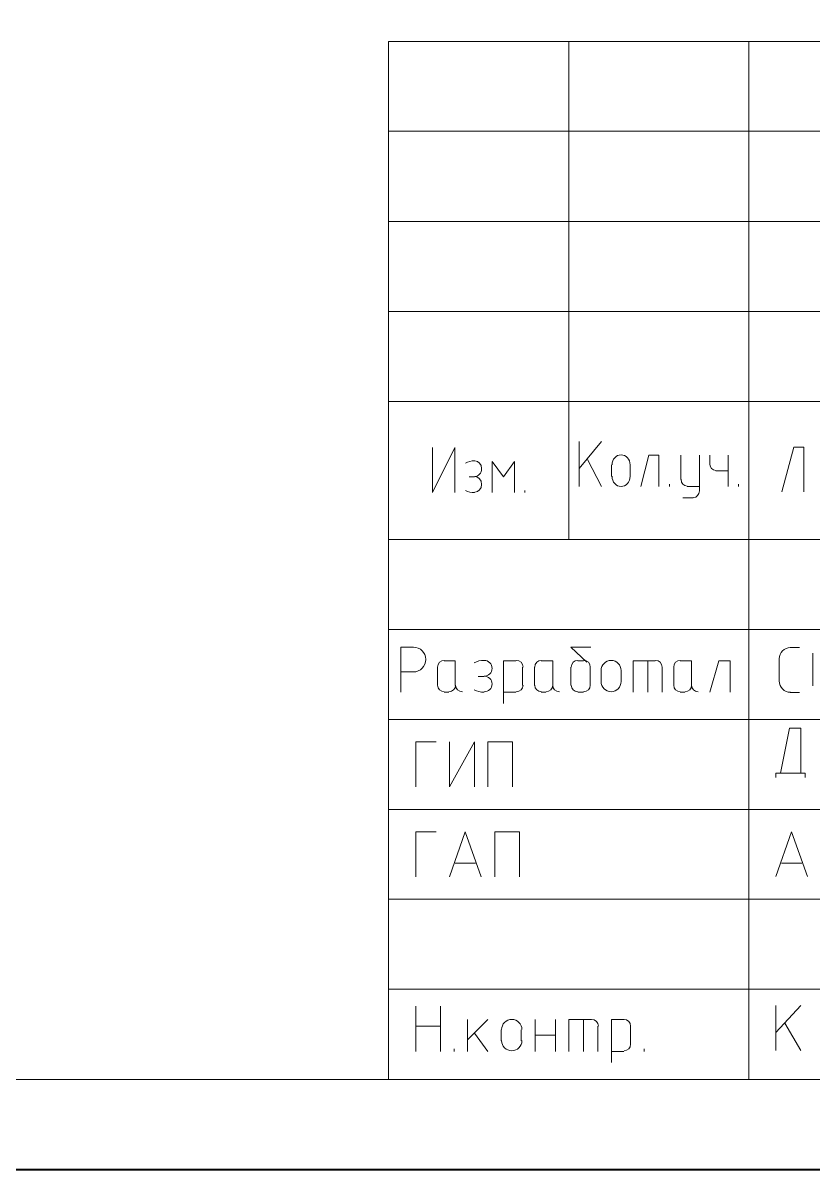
# Model space of a CAD drawing. Header units: millimetres. Extents: x -678 to 5260, y -935 to 3264.
# Drawn here: x 3156 to 3595, y -935 to -298 of the extents above; entities that cross this region are included whole.
import ezdxf
from ezdxf.xclip import XClip

# ---------------------------------------------------------------- set-up
doc = ezdxf.new("R2010")
doc.units = ezdxf.units.MM
doc.header["$MEASUREMENT"] = 0
doc.header["$XCLIPFRAME"] = 2
doc.layers.get('0').update_dxf_attribs({"linetype": 'CONTINUOUS'})

# ---------------------------------------------------------------- blocks, each defined once
blk = doc.blocks.new('MF28AFDB0')
at = {"color": 7, "linetype": 'Continuous', "lineweight": -2, "true_color": 0x000007}
blk.add_lwpolyline([(0.927, 0.578), (592.988, 0.578), (592.988, 419.2), (0.927, 419.2)], close=True, dxfattribs=at)

msp = doc.modelspace()

# ---------------------------------------------------------------- linework, layer by layer
at = {"color": 7, "linetype": 'Continuous', "lineweight": 20, "true_color": 0x000007}
msp.add_lwpolyline([(-479.88737, -884.75487), (5209.40723, -884.75487), (5209.40723, 3214.83019), (-479.88737, 3214.83019)], close=True, dxfattribs=at)
at = {"color": 7, "linetype": 'Continuous', "lineweight": 5, "true_color": 0x000007}
for points in [[(3359.44873, -308.15736), (5209.40723, -308.15736), (5209.40723, -308.15736)], [(3359.44873, -308.15736), (3359.44873, -884.75487), (3909.49022, -884.75487), (4009.73918, -884.75487), (5209.40723, -884.75487)], [(3359.44873, -408.07438), (4009.73918, -408.07438), (5209.40723, -408.07438)], [(3359.44873, -584.67189), (5209.40723, -584.67189), (5209.40723, -584.67189)], [(3359.44873, -734.71338), (4009.73918, -734.71338), (5209.40723, -734.71338)]]:
    msp.add_lwpolyline(points, dxfattribs=at)
at = {"color": 7, "linetype": 'Continuous', "lineweight": 9, "true_color": 0x000007}
for points in [[(3459.53172, -307.99139), (3459.53172, -584.67189), (3459.53172, -584.67189)], [(3559.6147, -307.99139), (3559.6147, -884.5889), (3559.6147, -884.5889)], [(3359.44873, -357.94989), (4009.57321, -357.94989), (4009.57321, -357.94989)], [(3359.44873, -458.03288), (4009.57321, -458.03288), (4009.57321, -458.03288)], [(3359.44873, -507.99139), (4009.57321, -507.99139), (4009.57321, -507.99139)], [(3383.84707, -533.55155), (3383.84707, -558.61379), (3396.2952, -533.55155), (3396.2952, -558.61379)], [(3465.34084, -545.33579), (3477.623, -530.23205), (3477.623, -530.23205)], [(3465.34084, -555.29429), (3465.34084, -530.23205), (3465.34084, -530.23205)], [(3577.87196, -558.28184), (3584.51097, -533.38558), (3590.15412, -533.38558), (3590.15412, -558.28184)], [(3469.82217, -540.35653), (3477.623, -555.29429), (3477.623, -555.29429)], [(3509.49022, -555.29429), (3509.49022, -537.86691), (3504.01304, -537.86691), (3499.53172, -555.29429)], [(3521.77238, -537.86691), (3521.77238, -551.47686), (3521.77238, -551.47686)], [(3532.06284, -557.78392), (3532.06284, -537.86691), (3532.06284, -537.86691)], [(3537.87196, -537.86691), (3537.87196, -542.68018), (3537.87196, -542.68018)], [(3547.99645, -537.86691), (3547.99645, -555.29429), (3547.99645, -555.29429)], [(3429.32425, -558.61379), (3429.32425, -541.35238), (3423.18317, -549.98309), (3417.04209, -541.35238), (3417.04209, -558.61379)], [(3483.26615, -543.34408), (3483.26615, -549.81711), (3483.26615, -549.81711)], [(3493.55661, -549.81711), (3493.55661, -543.34408), (3493.55661, -543.34408)], [(3541.19147, -546.66359), (3547.99645, -546.66359), (3547.99645, -546.66359)], [(3407.08358, -549.98309), (3404.26201, -549.98309), (3404.26201, -549.98309)], [(3515.46533, -553.96649), (3515.46533, -555.29429), (3515.46533, -555.29429)], [(3553.80557, -553.96649), (3553.80557, -555.29429), (3553.80557, -555.29429)], [(3435.13337, -557.45197), (3435.13337, -558.61379), (3435.13337, -558.61379)], [(3525.25786, -555.29429), (3532.06284, -555.29429), (3532.06284, -555.29429)], [(3522.9342, -561.60135), (3528.57736, -561.60135), (3528.57736, -561.60135)], [(3359.44873, -634.79637), (4009.57321, -634.79637), (4009.57321, -634.79637)], [(3373.05869, -644.5889), (3366.25371, -644.5889), (3366.25371, -669.65114)], [(3471.81387, -644.5889), (3460.69354, -644.5889), (3469.49022, -652.88765)], [(3582.51927, -644.75487), (3587.6645, -644.75487), (3587.6645, -644.75487)], [(3595.13337, -647.9084), (3595.13337, -665.99969), (3595.13337, -665.99969)], [(3386.50267, -655.70923), (3386.50267, -665.83371), (3386.50267, -665.83371)], [(3396.46118, -665.83371), (3396.46118, -652.22375), (3390.3201, -652.22375)], [(3430.15412, -652.22375), (3423.18317, -652.22375), (3423.18317, -675.79222)], [(3433.80557, -665.83371), (3433.80557, -655.70923), (3433.80557, -655.70923)], [(3440.44458, -655.70923), (3440.44458, -665.83371), (3440.44458, -665.83371)], [(3450.56906, -665.83371), (3450.56906, -652.22375), (3444.26201, -652.22375)], [(3460.69354, -665.83371), (3460.69354, -655.70923), (3460.69354, -655.70923)], [(3464.51097, -652.22375), (3467.6645, -652.22375), (3467.6645, -652.22375)], [(3471.31595, -655.70923), (3471.31595, -665.83371), (3471.31595, -665.83371)], [(3507.49852, -652.22375), (3495.21636, -652.22375), (3495.21636, -669.65114)], [(3503.34914, -652.22375), (3503.34914, -669.65114), (3503.34914, -669.65114)], [(3511.31595, -669.65114), (3511.31595, -655.70923), (3511.31595, -655.70923)], [(3517.78898, -655.70923), (3517.78898, -665.83371), (3517.78898, -665.83371)], [(3527.74748, -665.83371), (3527.74748, -652.22375), (3521.44043, -652.22375)], [(3549.15827, -669.65114), (3549.15827, -652.22375), (3542.85122, -652.22375), (3537.87196, -669.65114)], [(3576.37819, -651.06193), (3576.37819, -663.51006), (3576.37819, -663.51006)], [(3366.25371, -658.36483), (3373.05869, -658.36483), (3373.05869, -658.36483)], [(3412.39479, -660.85446), (3409.24126, -660.85446), (3409.24126, -660.85446)], [(3477.45703, -657.70093), (3477.45703, -663.84201), (3477.45703, -663.84201)], [(3488.57736, -663.84201), (3488.57736, -657.70093), (3488.57736, -657.70093)], [(3390.3201, -669.65114), (3392.80972, -669.65114), (3392.80972, -669.65114)], [(3423.18317, -669.65114), (3430.15412, -669.65114), (3430.15412, -669.65114)], [(3444.26201, -669.65114), (3446.75163, -669.65114), (3446.75163, -669.65114)], [(3464.51097, -669.65114), (3467.6645, -669.65114), (3467.6645, -669.65114)], [(3521.44043, -669.65114), (3523.93006, -669.65114), (3523.93006, -669.65114)], [(3582.51927, -669.81711), (3587.6645, -669.81711), (3587.6645, -669.81711)], [(3359.44873, -684.75487), (4009.57321, -684.75487), (4009.57321, -684.75487)], [(3577.04209, -714.63039), (3582.18732, -689.56815), (3588.3284, -689.56815), (3588.3284, -714.63039)], [(3385.83877, -697.20301), (3374.55246, -697.20301), (3374.55246, -722.09927)], [(3393.30765, -697.20301), (3393.30765, -722.09927), (3407.08358, -697.20301), (3407.08358, -722.09927)], [(3428.3284, -722.09927), (3428.3284, -697.20301), (3414.55246, -697.20301), (3414.55246, -722.09927)], [(3590.81802, -716.95404), (3590.81802, -714.63039), (3574.55246, -714.63039), (3574.55246, -716.95404)], [(3385.83877, -747.16151), (3374.55246, -747.16151), (3374.55246, -772.22375)], [(3393.30765, -772.22375), (3401.93835, -747.16151), (3410.90101, -772.22375)], [(3432.14582, -772.22375), (3432.14582, -747.16151), (3418.36989, -747.16151), (3418.36989, -772.22375)], [(3574.55246, -772.05778), (3583.18317, -747.16151), (3592.14582, -772.05778)], [(3407.74748, -764.5889), (3396.46118, -764.5889), (3396.46118, -764.5889)], [(3588.9923, -764.5889), (3577.70599, -764.5889), (3577.70599, -764.5889)], [(3359.44873, -784.67189), (4009.57321, -784.67189), (4009.57321, -784.67189)], [(3359.44873, -834.63039), (4009.57321, -834.63039), (4009.57321, -834.63039)], [(3374.55246, -869.15321), (3374.55246, -844.09097), (3374.55246, -844.09097)], [(3388.3284, -869.15321), (3388.3284, -844.09097), (3388.3284, -844.09097)], [(3574.55246, -858.69678), (3588.3284, -843.59305), (3588.3284, -843.59305)], [(3574.55246, -868.65529), (3574.55246, -843.59305), (3574.55246, -843.59305)], [(3403.26615, -862.68018), (3414.55246, -851.39388), (3414.55246, -851.39388)], [(3403.26615, -851.39388), (3403.26615, -869.15321), (3403.26615, -869.15321)], [(3440.77653, -869.15321), (3440.77653, -851.39388), (3440.77653, -851.39388)], [(3452.06284, -869.15321), (3452.06284, -851.39388), (3452.06284, -851.39388)], [(3472.14582, -851.39388), (3459.53172, -851.39388), (3459.53172, -869.15321)], [(3467.6645, -851.39388), (3467.6645, -869.15321), (3467.6645, -869.15321)], [(3490.07113, -851.39388), (3483.26615, -851.39388), (3483.26615, -875.29429)], [(3374.55246, -855.2113), (3388.3284, -855.2113), (3388.3284, -855.2113)], [(3414.55246, -869.15321), (3407.08358, -859.02873), (3407.08358, -859.02873)], [(3422.02134, -857.20301), (3422.02134, -863.34408), (3422.02134, -863.34408)], [(3433.14167, -863.34408), (3433.14167, -857.20301), (3433.14167, -857.20301)], [(3475.6313, -869.15321), (3475.6313, -855.2113), (3475.6313, -855.2113)], [(3493.88856, -865.33579), (3493.88856, -855.2113), (3493.88856, -855.2113)], [(3579.53172, -853.55155), (3588.3284, -868.65529), (3588.3284, -868.65529)], [(3440.77653, -860.19056), (3452.06284, -860.19056), (3452.06284, -860.19056)], [(3395.79728, -867.82541), (3395.79728, -869.15321), (3395.79728, -869.15321)], [(3483.26615, -869.15321), (3490.07113, -869.15321), (3490.07113, -869.15321)], [(3501.35744, -867.82541), (3501.35744, -869.15321), (3501.35744, -869.15321)]]:
    msp.add_lwpolyline(points, dxfattribs=at)
at = {"color": 7, "linetype": 'Continuous', "lineweight": 20, "true_color": 0x000007}
msp.add_lwpolyline([(3359.44873, -884.75487), (5209.40723, -884.75487), (5209.40723, -334.71338)], dxfattribs=at)
at = {"color": 7, "linetype": 'Continuous', "lineweight": 9, "true_color": 0x000007}
for points in [[(3407.08358, -541.02043), (3405.42383, -541.02043), (3403.59811, -541.51836), (3402.10433, -542.34823)], [(3537.87196, -542.68018), (3537.87196, -544.67189), (3539.36574, -546.33164), (3541.19147, -546.33164)], [(3521.93835, -551.31089), (3521.93835, -553.46857), (3523.43213, -555.12832), (3525.25786, -555.12832)], [(3402.10433, -557.45197), (3403.59811, -558.28184), (3405.42383, -558.77977), (3407.08358, -558.61379)], [(3528.74333, -561.43537), (3530.56906, -561.43537), (3532.06284, -559.77562), (3532.06284, -557.78392)], [(3582.68524, -644.75487), (3579.19976, -644.75487), (3576.37819, -647.57645), (3576.37819, -651.06193)], [(3390.3201, -651.8918), (3388.3284, -651.8918), (3386.66864, -653.55155), (3386.66864, -655.70923)], [(3412.56076, -651.8918), (3410.56906, -651.8918), (3408.57736, -652.38973), (3406.91761, -653.2196)], [(3434.13752, -655.70923), (3434.13752, -653.55155), (3432.47777, -651.8918), (3430.3201, -651.8918)], [(3444.42798, -651.8918), (3442.2703, -651.8918), (3440.61055, -653.55155), (3440.61055, -655.70923)], [(3464.51097, -651.8918), (3462.51927, -651.8918), (3460.85952, -653.55155), (3460.85952, -655.70923)], [(3471.48192, -655.70923), (3471.48192, -653.55155), (3469.82217, -651.8918), (3467.6645, -651.8918)], [(3511.31595, -655.70923), (3511.31595, -653.55155), (3509.6562, -651.8918), (3507.6645, -651.8918)], [(3521.44043, -651.8918), (3519.44873, -651.8918), (3517.78898, -653.55155), (3517.78898, -655.70923)], [(3386.66864, -665.66774), (3386.66864, -667.65944), (3388.3284, -669.31919), (3390.3201, -669.31919)], [(3392.9757, -669.31919), (3394.9674, -669.31919), (3396.62715, -667.65944), (3396.62715, -665.66774)], [(3396.62715, -665.66774), (3396.62715, -667.65944), (3398.2869, -669.31919), (3400.44458, -669.31919)], [(3406.91761, -668.32334), (3408.57736, -669.15321), (3410.56906, -669.65114), (3412.56076, -669.65114)], [(3430.3201, -669.31919), (3432.47777, -669.31919), (3434.13752, -667.65944), (3434.13752, -665.66774)], [(3440.61055, -665.66774), (3440.61055, -667.65944), (3442.2703, -669.31919), (3444.42798, -669.31919)], [(3446.91761, -669.31919), (3448.90931, -669.31919), (3450.56906, -667.65944), (3450.56906, -665.66774)], [(3450.56906, -665.66774), (3450.56906, -667.65944), (3452.22881, -669.31919), (3454.38649, -669.31919)], [(3460.85952, -665.66774), (3460.85952, -667.65944), (3462.51927, -669.31919), (3464.51097, -669.31919)], [(3467.6645, -669.31919), (3469.82217, -669.31919), (3471.48192, -667.65944), (3471.48192, -665.66774)], [(3517.78898, -665.66774), (3517.78898, -667.65944), (3519.44873, -669.31919), (3521.44043, -669.31919)], [(3524.09603, -669.31919), (3526.08773, -669.31919), (3527.74748, -667.65944), (3527.74748, -665.66774)], [(3527.74748, -665.66774), (3527.74748, -667.65944), (3529.40723, -669.31919), (3531.39893, -669.31919)], [(3576.37819, -663.34408), (3576.37819, -666.82956), (3579.19976, -669.65114), (3582.68524, -669.65114)], [(3475.96325, -855.2113), (3475.96325, -853.05363), (3474.3035, -851.39388), (3472.14582, -851.39388)], [(3493.88856, -855.2113), (3493.88856, -853.05363), (3492.22881, -851.39388), (3490.23711, -851.39388)], [(3490.23711, -868.82126), (3492.22881, -868.82126), (3493.88856, -867.16151), (3493.88856, -865.16981)]]:
    msp.add_open_spline(points, degree=3, dxfattribs=at)
for points in [[(3407.24956, -549.81711), (3409.40723, -549.81711), (3411.06698, -547.82541), (3411.06698, -545.33579), (3411.06698, -545.33579), (3411.06698, -543.01213), (3409.40723, -541.02043), (3407.24956, -541.02043)], [(3493.55661, -543.34408), (3493.55661, -540.19056), (3491.23296, -537.70093), (3488.57736, -537.70093), (3488.57736, -537.70093), (3485.75578, -537.70093), (3483.59811, -540.19056), (3483.59811, -543.34408)], [(3407.24956, -558.44782), (3409.40723, -558.44782), (3411.06698, -556.45612), (3411.06698, -554.13247), (3411.06698, -554.13247), (3411.06698, -551.64284), (3409.40723, -549.81711), (3407.24956, -549.81711)], [(3483.59811, -549.65114), (3483.59811, -552.80467), (3485.75578, -555.29429), (3488.57736, -555.29429), (3488.57736, -555.29429), (3491.23296, -555.29429), (3493.55661, -552.80467), (3493.55661, -549.65114)], [(3373.22466, -658.36483), (3377.04209, -658.36483), (3380.02964, -655.2113), (3380.02964, -651.39388), (3380.02964, -651.39388), (3380.02964, -647.57645), (3377.04209, -644.5889), (3373.22466, -644.5889)], [(3412.56076, -660.68848), (3414.88441, -660.68848), (3416.87611, -658.69678), (3416.87611, -656.37313), (3416.87611, -656.37313), (3416.87611, -653.8835), (3414.88441, -651.8918), (3412.56076, -651.8918)], [(3488.57736, -657.53496), (3488.57736, -654.5474), (3486.08773, -651.8918), (3483.10018, -651.8918), (3483.10018, -651.8918), (3479.94665, -651.8918), (3477.45703, -654.5474), (3477.45703, -657.53496)], [(3412.56076, -669.31919), (3414.88441, -669.31919), (3416.87611, -667.49346), (3416.87611, -665.00384), (3416.87611, -665.00384), (3416.87611, -662.68018), (3414.88441, -660.68848), (3412.56076, -660.68848)], [(3477.45703, -663.67603), (3477.45703, -666.82956), (3479.94665, -669.31919), (3483.10018, -669.31919), (3483.10018, -669.31919), (3486.08773, -669.31919), (3488.57736, -666.82956), (3488.57736, -663.67603)], [(3433.47362, -857.03703), (3433.47362, -854.04948), (3430.984, -851.39388), (3427.83047, -851.39388), (3427.83047, -851.39388), (3424.67694, -851.39388), (3422.18732, -854.04948), (3422.18732, -857.03703)], [(3422.18732, -863.17811), (3422.18732, -866.33164), (3424.67694, -868.82126), (3427.83047, -868.82126), (3427.83047, -868.82126), (3430.984, -868.82126), (3433.47362, -866.33164), (3433.47362, -863.17811)]]:
    msp.add_open_spline(points, degree=3, knots=[0, 0, 0, 0, 0.125, 0.125, 0.125, 0.125001, 1, 1, 1, 1], dxfattribs=at)

# ---------------------------------------------------------------- block references
at = {"color": 7, "true_color": 0xffffff}
ref = msp.add_blockref('MF28AFDB0', (-689.016, -940.3429), dxfattribs=dict(at, xscale=10.03092197091524, yscale=10.03092197091524, zscale=10.03092197091524))
XClip(ref).set_block_clipping_path([(1.0589661319, 0.5446702317), (593.0210338681, 419.1010338681)])

doc.saveas('drawing.dxf')
